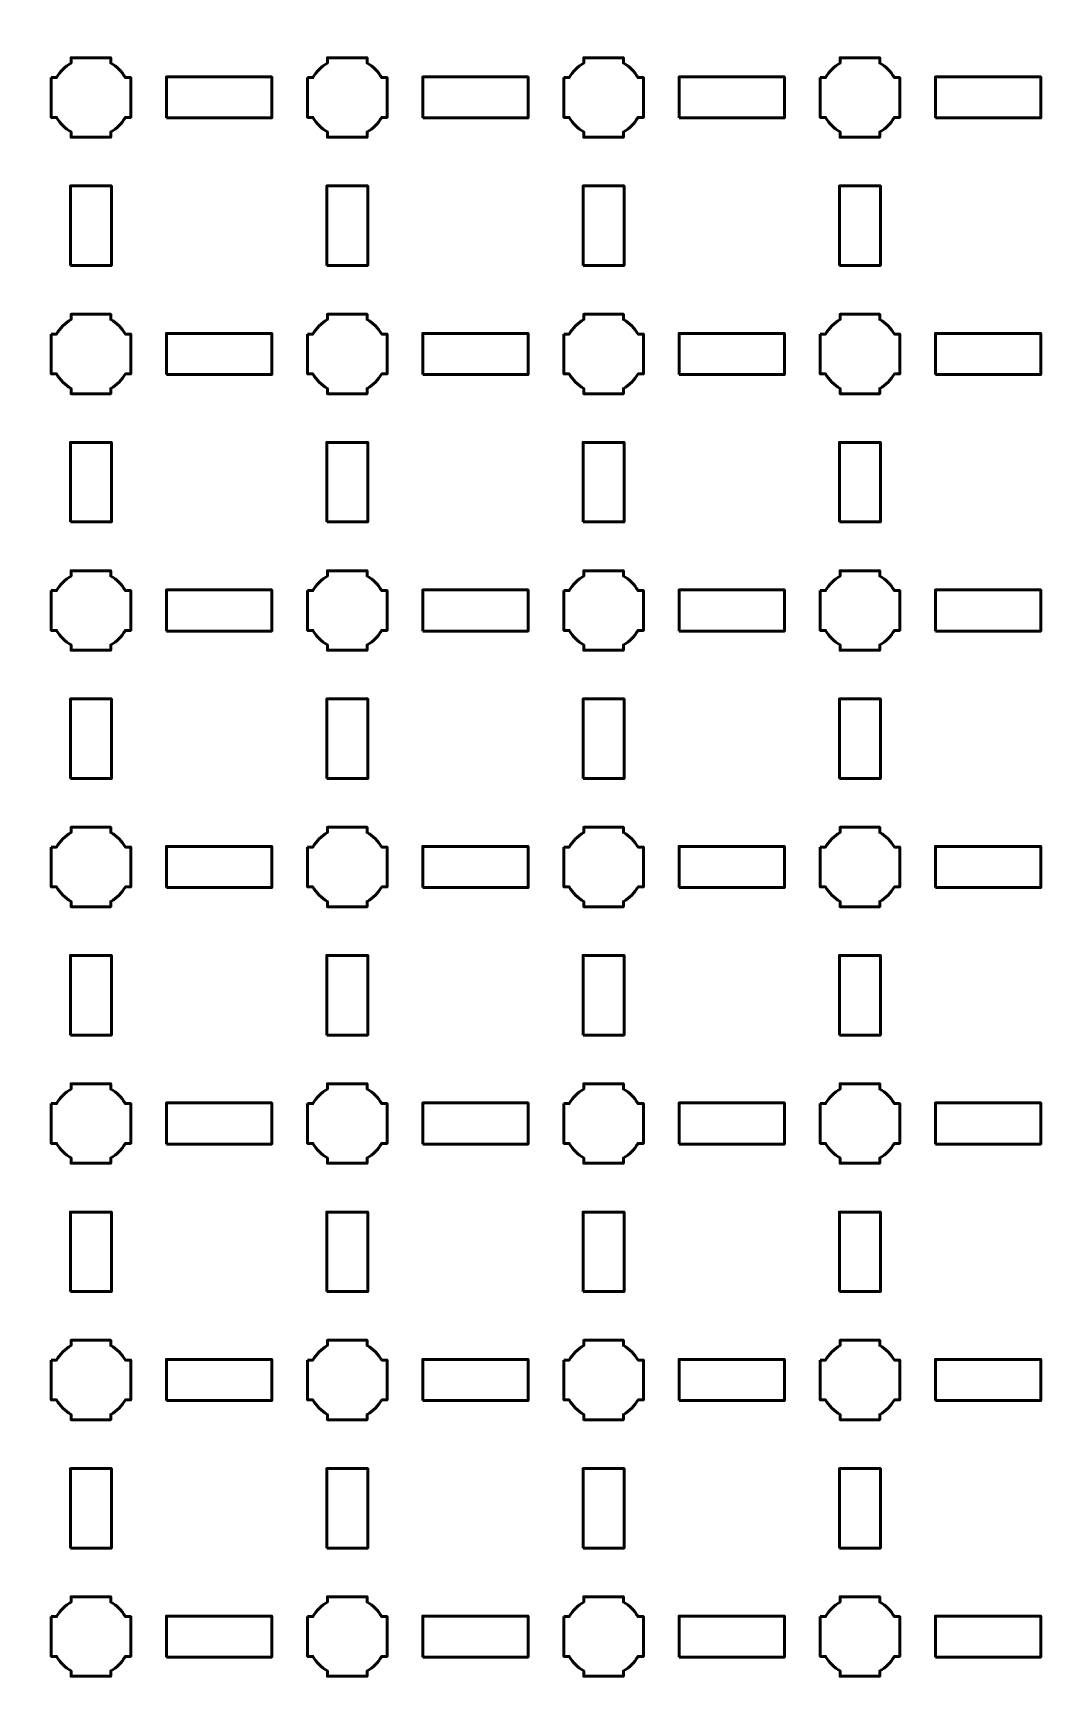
# Model space of a CAD drawing. Header units: centimetres. Extents: x -40.1 to 19.1, y -39.5 to 9.8.
# Drawn here: x 4.05 to 12.05, y -15.35 to -2.35 of the extents above; entities that cross this region are included whole.
import ezdxf

# ---------------------------------------------------------------- set-up
doc = ezdxf.new("R2010")
doc.units = ezdxf.units.CM
doc.header["$MEASUREMENT"] = 0
doc.layers.add('Layer 1', color=7, linetype='Continuous')

msp = doc.modelspace()

# ---------------------------------------------------------------- linework, layer by layer
at = {"layer": 'Layer 1', "color": 250, "lineweight": 53}
for points in [[(5.08906, -3.01), (5.91094, -3.01), (5.91094, -2.69), (5.08906, -2.69), (5.08906, -3.01)], [(7.08906, -3.01), (7.91094, -3.01), (7.91094, -2.69), (7.08906, -2.69), (7.08906, -3.01)], [(9.08906, -3.01), (9.91094, -3.01), (9.91094, -2.69), (9.08906, -2.69), (9.08906, -3.01)], [(11.08906, -3.01), (11.91094, -3.01), (11.91094, -2.69), (11.08906, -2.69), (11.08906, -3.01)], [(4.34, -4.16), (4.66, -4.16), (4.66, -3.54), (4.34, -3.54), (4.34, -4.16)], [(6.34, -4.16), (6.66, -4.16), (6.66, -3.54), (6.34, -3.54), (6.34, -4.16)], [(8.34, -4.16), (8.66, -4.16), (8.66, -3.54), (8.34, -3.54), (8.34, -4.16)], [(10.34, -4.16), (10.66, -4.16), (10.66, -3.54), (10.34, -3.54), (10.34, -4.16)], [(5.08906, -5.01), (5.91094, -5.01), (5.91094, -4.69), (5.08906, -4.69), (5.08906, -5.01)], [(7.08906, -5.01), (7.91094, -5.01), (7.91094, -4.69), (7.08906, -4.69), (7.08906, -5.01)], [(9.08906, -5.01), (9.91094, -5.01), (9.91094, -4.69), (9.08906, -4.69), (9.08906, -5.01)], [(11.08906, -5.01), (11.91094, -5.01), (11.91094, -4.69), (11.08906, -4.69), (11.08906, -5.01)], [(4.34, -6.16), (4.66, -6.16), (4.66, -5.54), (4.34, -5.54), (4.34, -6.16)], [(6.34, -6.16), (6.66, -6.16), (6.66, -5.54), (6.34, -5.54), (6.34, -6.16)], [(8.34, -6.16), (8.66, -6.16), (8.66, -5.54), (8.34, -5.54), (8.34, -6.16)], [(10.34, -6.16), (10.66, -6.16), (10.66, -5.54), (10.34, -5.54), (10.34, -6.16)], [(5.08906, -7.01), (5.91094, -7.01), (5.91094, -6.69), (5.08906, -6.69), (5.08906, -7.01)], [(7.08906, -7.01), (7.91094, -7.01), (7.91094, -6.69), (7.08906, -6.69), (7.08906, -7.01)], [(9.08906, -7.01), (9.91094, -7.01), (9.91094, -6.69), (9.08906, -6.69), (9.08906, -7.01)], [(11.08906, -7.01), (11.91094, -7.01), (11.91094, -6.69), (11.08906, -6.69), (11.08906, -7.01)], [(4.34, -8.16), (4.66, -8.16), (4.66, -7.54), (4.34, -7.54), (4.34, -8.16)], [(6.34, -8.16), (6.66, -8.16), (6.66, -7.54), (6.34, -7.54), (6.34, -8.16)], [(8.34, -8.16), (8.66, -8.16), (8.66, -7.54), (8.34, -7.54), (8.34, -8.16)], [(10.34, -8.16), (10.66, -8.16), (10.66, -7.54), (10.34, -7.54), (10.34, -8.16)], [(5.08906, -9.01), (5.91094, -9.01), (5.91094, -8.69), (5.08906, -8.69), (5.08906, -9.01)], [(7.08906, -9.01), (7.91094, -9.01), (7.91094, -8.69), (7.08906, -8.69), (7.08906, -9.01)], [(9.08906, -9.01), (9.91094, -9.01), (9.91094, -8.69), (9.08906, -8.69), (9.08906, -9.01)], [(11.08906, -9.01), (11.91094, -9.01), (11.91094, -8.69), (11.08906, -8.69), (11.08906, -9.01)], [(4.34, -10.16), (4.66, -10.16), (4.66, -9.54), (4.34, -9.54), (4.34, -10.16)], [(6.34, -10.16), (6.66, -10.16), (6.66, -9.54), (6.34, -9.54), (6.34, -10.16)], [(8.34, -10.16), (8.66, -10.16), (8.66, -9.54), (8.34, -9.54), (8.34, -10.16)], [(10.34, -10.16), (10.66, -10.16), (10.66, -9.54), (10.34, -9.54), (10.34, -10.16)], [(5.08906, -11.01), (5.91094, -11.01), (5.91094, -10.69), (5.08906, -10.69), (5.08906, -11.01)], [(7.08906, -11.01), (7.91094, -11.01), (7.91094, -10.69), (7.08906, -10.69), (7.08906, -11.01)], [(9.08906, -11.01), (9.91094, -11.01), (9.91094, -10.69), (9.08906, -10.69), (9.08906, -11.01)], [(11.08906, -11.01), (11.91094, -11.01), (11.91094, -10.69), (11.08906, -10.69), (11.08906, -11.01)], [(4.34, -12.16), (4.66, -12.16), (4.66, -11.54), (4.34, -11.54), (4.34, -12.16)], [(6.34, -12.16), (6.66, -12.16), (6.66, -11.54), (6.34, -11.54), (6.34, -12.16)], [(8.34, -12.16), (8.66, -12.16), (8.66, -11.54), (8.34, -11.54), (8.34, -12.16)], [(10.34, -12.16), (10.66, -12.16), (10.66, -11.54), (10.34, -11.54), (10.34, -12.16)], [(5.08906, -13.01), (5.91094, -13.01), (5.91094, -12.69), (5.08906, -12.69), (5.08906, -13.01)], [(7.08906, -13.01), (7.91094, -13.01), (7.91094, -12.69), (7.08906, -12.69), (7.08906, -13.01)], [(9.08906, -13.01), (9.91094, -13.01), (9.91094, -12.69), (9.08906, -12.69), (9.08906, -13.01)], [(11.08906, -13.01), (11.91094, -13.01), (11.91094, -12.69), (11.08906, -12.69), (11.08906, -13.01)], [(4.34, -14.16), (4.66, -14.16), (4.66, -13.54), (4.34, -13.54), (4.34, -14.16)], [(6.34, -14.16), (6.66, -14.16), (6.66, -13.54), (6.34, -13.54), (6.34, -14.16)], [(8.34, -14.16), (8.66, -14.16), (8.66, -13.54), (8.34, -13.54), (8.34, -14.16)], [(10.34, -14.16), (10.66, -14.16), (10.66, -13.54), (10.34, -13.54), (10.34, -14.16)], [(5.08906, -15.01), (5.91094, -15.01), (5.91094, -14.69), (5.08906, -14.69), (5.08906, -15.01)], [(7.08906, -15.01), (7.91094, -15.01), (7.91094, -14.69), (7.08906, -14.69), (7.08906, -15.01)], [(9.08906, -15.01), (9.91094, -15.01), (9.91094, -14.69), (9.08906, -14.69), (9.08906, -15.01)], [(11.08906, -15.01), (11.91094, -15.01), (11.91094, -14.69), (11.08906, -14.69), (11.08906, -15.01)]]:
    msp.add_lwpolyline(points, close=True, dxfattribs=at)
msp.add_open_spline([(-40.15, -39), (-40.15, -39), (-40.15, 9.3), (-40.15, 9.3), (-40.15, 9.3), (-40.15, 9.57609), (-39.92609, 9.8), (-39.65, 9.8), (-39.65, 9.8), (-39.65, 9.8), (18.65, 9.8), (18.65, 9.8), (18.65, 9.8), (18.92609, 9.8), (19.15, 9.57609), (19.15, 9.3), (19.15, 9.3), (19.15, 9.3), (19.15, -39), (19.15, -39), (19.15, -39), (19.15, -39.27609), (18.92609, -39.5), (18.65, -39.5), (18.65, -39.5), (18.65, -39.5), (-39.65, -39.5), (-39.65, -39.5), (-39.65, -39.5), (-39.92609, -39.5), (-40.15, -39.27609), (-40.15, -39)], degree=3, knots=[0, 0, 0, 0, 0.125, 0.125, 0.125, 0.125, 0.25, 0.25, 0.25, 0.25, 0.375, 0.375, 0.375, 0.375, 0.5, 0.5, 0.5, 0.5, 0.625, 0.625, 0.625, 0.625, 0.75, 0.75, 0.75, 0.75, 0.875, 0.875, 0.875, 0.875, 1, 1, 1, 1], dxfattribs=at)
at = {"layer": 'Layer 1', "lineweight": 53}
for points in [[(4.19, -2.695), (4.19, -2.695), (4.23149, -2.695), (4.23149, -2.695), (4.23149, -2.695), (4.25872, -2.64795), (4.29795, -2.60872), (4.345, -2.58149), (4.345, -2.58149), (4.345, -2.58149), (4.345, -2.54), (4.345, -2.54), (4.345, -2.54), (4.345, -2.54), (4.5, -2.54), (4.5, -2.54), (4.5, -2.54), (4.5, -2.54), (4.655, -2.54), (4.655, -2.54), (4.655, -2.54), (4.655, -2.54), (4.655, -2.58149), (4.655, -2.58149), (4.655, -2.58149), (4.70205, -2.60872), (4.74128, -2.64795), (4.76851, -2.695), (4.76851, -2.695), (4.76851, -2.695), (4.81, -2.695), (4.81, -2.695), (4.81, -2.695), (4.81, -2.695), (4.81, -2.85), (4.81, -2.85), (4.81, -2.85), (4.81, -2.85), (4.81, -3.005), (4.81, -3.005), (4.81, -3.005), (4.81, -3.005), (4.76851, -3.005), (4.76851, -3.005), (4.76851, -3.005), (4.74128, -3.05205), (4.70205, -3.09128), (4.655, -3.11851), (4.655, -3.11851), (4.655, -3.11851), (4.655, -3.16), (4.655, -3.16), (4.655, -3.16), (4.655, -3.16), (4.5, -3.16), (4.5, -3.16), (4.5, -3.16), (4.5, -3.16), (4.345, -3.16), (4.345, -3.16), (4.345, -3.16), (4.345, -3.16), (4.345, -3.11851), (4.345, -3.11851), (4.345, -3.11851), (4.29795, -3.09128), (4.25872, -3.05205), (4.23149, -3.005), (4.23149, -3.005), (4.23149, -3.005), (4.19, -3.005), (4.19, -3.005), (4.19, -3.005), (4.19, -3.005), (4.19, -2.85), (4.19, -2.85), (4.19, -2.85), (4.19, -2.85), (4.19, -2.695), (4.19, -2.695)], [(6.19, -2.695), (6.19, -2.695), (6.23149, -2.695), (6.23149, -2.695), (6.23149, -2.695), (6.25872, -2.64795), (6.29795, -2.60872), (6.345, -2.58149), (6.345, -2.58149), (6.345, -2.58149), (6.345, -2.54), (6.345, -2.54), (6.345, -2.54), (6.345, -2.54), (6.5, -2.54), (6.5, -2.54), (6.5, -2.54), (6.5, -2.54), (6.655, -2.54), (6.655, -2.54), (6.655, -2.54), (6.655, -2.54), (6.655, -2.58149), (6.655, -2.58149), (6.655, -2.58149), (6.70205, -2.60872), (6.74128, -2.64795), (6.76851, -2.695), (6.76851, -2.695), (6.76851, -2.695), (6.81, -2.695), (6.81, -2.695), (6.81, -2.695), (6.81, -2.695), (6.81, -2.85), (6.81, -2.85), (6.81, -2.85), (6.81, -2.85), (6.81, -3.005), (6.81, -3.005), (6.81, -3.005), (6.81, -3.005), (6.76851, -3.005), (6.76851, -3.005), (6.76851, -3.005), (6.74128, -3.05205), (6.70205, -3.09128), (6.655, -3.11851), (6.655, -3.11851), (6.655, -3.11851), (6.655, -3.16), (6.655, -3.16), (6.655, -3.16), (6.655, -3.16), (6.5, -3.16), (6.5, -3.16), (6.5, -3.16), (6.5, -3.16), (6.345, -3.16), (6.345, -3.16), (6.345, -3.16), (6.345, -3.16), (6.345, -3.11851), (6.345, -3.11851), (6.345, -3.11851), (6.29795, -3.09128), (6.25872, -3.05205), (6.23149, -3.005), (6.23149, -3.005), (6.23149, -3.005), (6.19, -3.005), (6.19, -3.005), (6.19, -3.005), (6.19, -3.005), (6.19, -2.85), (6.19, -2.85), (6.19, -2.85), (6.19, -2.85), (6.19, -2.695), (6.19, -2.695)], [(8.19, -2.695), (8.19, -2.695), (8.23149, -2.695), (8.23149, -2.695), (8.23149, -2.695), (8.25872, -2.64795), (8.29795, -2.60872), (8.345, -2.58149), (8.345, -2.58149), (8.345, -2.58149), (8.345, -2.54), (8.345, -2.54), (8.345, -2.54), (8.345, -2.54), (8.5, -2.54), (8.5, -2.54), (8.5, -2.54), (8.5, -2.54), (8.655, -2.54), (8.655, -2.54), (8.655, -2.54), (8.655, -2.54), (8.655, -2.58149), (8.655, -2.58149), (8.655, -2.58149), (8.70205, -2.60872), (8.74128, -2.64795), (8.76851, -2.695), (8.76851, -2.695), (8.76851, -2.695), (8.81, -2.695), (8.81, -2.695), (8.81, -2.695), (8.81, -2.695), (8.81, -2.85), (8.81, -2.85), (8.81, -2.85), (8.81, -2.85), (8.81, -3.005), (8.81, -3.005), (8.81, -3.005), (8.81, -3.005), (8.76851, -3.005), (8.76851, -3.005), (8.76851, -3.005), (8.74128, -3.05205), (8.70205, -3.09128), (8.655, -3.11851), (8.655, -3.11851), (8.655, -3.11851), (8.655, -3.16), (8.655, -3.16), (8.655, -3.16), (8.655, -3.16), (8.5, -3.16), (8.5, -3.16), (8.5, -3.16), (8.5, -3.16), (8.345, -3.16), (8.345, -3.16), (8.345, -3.16), (8.345, -3.16), (8.345, -3.11851), (8.345, -3.11851), (8.345, -3.11851), (8.29795, -3.09128), (8.25872, -3.05205), (8.23149, -3.005), (8.23149, -3.005), (8.23149, -3.005), (8.19, -3.005), (8.19, -3.005), (8.19, -3.005), (8.19, -3.005), (8.19, -2.85), (8.19, -2.85), (8.19, -2.85), (8.19, -2.85), (8.19, -2.695), (8.19, -2.695)], [(10.19, -2.695), (10.19, -2.695), (10.23149, -2.695), (10.23149, -2.695), (10.23149, -2.695), (10.25872, -2.64795), (10.29795, -2.60872), (10.345, -2.58149), (10.345, -2.58149), (10.345, -2.58149), (10.345, -2.54), (10.345, -2.54), (10.345, -2.54), (10.345, -2.54), (10.5, -2.54), (10.5, -2.54), (10.5, -2.54), (10.5, -2.54), (10.655, -2.54), (10.655, -2.54), (10.655, -2.54), (10.655, -2.54), (10.655, -2.58149), (10.655, -2.58149), (10.655, -2.58149), (10.70205, -2.60872), (10.74128, -2.64795), (10.76851, -2.695), (10.76851, -2.695), (10.76851, -2.695), (10.81, -2.695), (10.81, -2.695), (10.81, -2.695), (10.81, -2.695), (10.81, -2.85), (10.81, -2.85), (10.81, -2.85), (10.81, -2.85), (10.81, -3.005), (10.81, -3.005), (10.81, -3.005), (10.81, -3.005), (10.76851, -3.005), (10.76851, -3.005), (10.76851, -3.005), (10.74128, -3.05205), (10.70205, -3.09128), (10.655, -3.11851), (10.655, -3.11851), (10.655, -3.11851), (10.655, -3.16), (10.655, -3.16), (10.655, -3.16), (10.655, -3.16), (10.5, -3.16), (10.5, -3.16), (10.5, -3.16), (10.5, -3.16), (10.345, -3.16), (10.345, -3.16), (10.345, -3.16), (10.345, -3.16), (10.345, -3.11851), (10.345, -3.11851), (10.345, -3.11851), (10.29795, -3.09128), (10.25872, -3.05205), (10.23149, -3.005), (10.23149, -3.005), (10.23149, -3.005), (10.19, -3.005), (10.19, -3.005), (10.19, -3.005), (10.19, -3.005), (10.19, -2.85), (10.19, -2.85), (10.19, -2.85), (10.19, -2.85), (10.19, -2.695), (10.19, -2.695)], [(4.19, -4.695), (4.19, -4.695), (4.23149, -4.695), (4.23149, -4.695), (4.23149, -4.695), (4.25872, -4.64795), (4.29795, -4.60872), (4.345, -4.58149), (4.345, -4.58149), (4.345, -4.58149), (4.345, -4.54), (4.345, -4.54), (4.345, -4.54), (4.345, -4.54), (4.5, -4.54), (4.5, -4.54), (4.5, -4.54), (4.5, -4.54), (4.655, -4.54), (4.655, -4.54), (4.655, -4.54), (4.655, -4.54), (4.655, -4.58149), (4.655, -4.58149), (4.655, -4.58149), (4.70205, -4.60872), (4.74128, -4.64795), (4.76851, -4.695), (4.76851, -4.695), (4.76851, -4.695), (4.81, -4.695), (4.81, -4.695), (4.81, -4.695), (4.81, -4.695), (4.81, -4.85), (4.81, -4.85), (4.81, -4.85), (4.81, -4.85), (4.81, -5.005), (4.81, -5.005), (4.81, -5.005), (4.81, -5.005), (4.76851, -5.005), (4.76851, -5.005), (4.76851, -5.005), (4.74128, -5.05205), (4.70205, -5.09128), (4.655, -5.11851), (4.655, -5.11851), (4.655, -5.11851), (4.655, -5.16), (4.655, -5.16), (4.655, -5.16), (4.655, -5.16), (4.5, -5.16), (4.5, -5.16), (4.5, -5.16), (4.5, -5.16), (4.345, -5.16), (4.345, -5.16), (4.345, -5.16), (4.345, -5.16), (4.345, -5.11851), (4.345, -5.11851), (4.345, -5.11851), (4.29795, -5.09128), (4.25872, -5.05205), (4.23149, -5.005), (4.23149, -5.005), (4.23149, -5.005), (4.19, -5.005), (4.19, -5.005), (4.19, -5.005), (4.19, -5.005), (4.19, -4.85), (4.19, -4.85), (4.19, -4.85), (4.19, -4.85), (4.19, -4.695), (4.19, -4.695)], [(6.19, -4.695), (6.19, -4.695), (6.23149, -4.695), (6.23149, -4.695), (6.23149, -4.695), (6.25872, -4.64795), (6.29795, -4.60872), (6.345, -4.58149), (6.345, -4.58149), (6.345, -4.58149), (6.345, -4.54), (6.345, -4.54), (6.345, -4.54), (6.345, -4.54), (6.5, -4.54), (6.5, -4.54), (6.5, -4.54), (6.5, -4.54), (6.655, -4.54), (6.655, -4.54), (6.655, -4.54), (6.655, -4.54), (6.655, -4.58149), (6.655, -4.58149), (6.655, -4.58149), (6.70205, -4.60872), (6.74128, -4.64795), (6.76851, -4.695), (6.76851, -4.695), (6.76851, -4.695), (6.81, -4.695), (6.81, -4.695), (6.81, -4.695), (6.81, -4.695), (6.81, -4.85), (6.81, -4.85), (6.81, -4.85), (6.81, -4.85), (6.81, -5.005), (6.81, -5.005), (6.81, -5.005), (6.81, -5.005), (6.76851, -5.005), (6.76851, -5.005), (6.76851, -5.005), (6.74128, -5.05205), (6.70205, -5.09128), (6.655, -5.11851), (6.655, -5.11851), (6.655, -5.11851), (6.655, -5.16), (6.655, -5.16), (6.655, -5.16), (6.655, -5.16), (6.5, -5.16), (6.5, -5.16), (6.5, -5.16), (6.5, -5.16), (6.345, -5.16), (6.345, -5.16), (6.345, -5.16), (6.345, -5.16), (6.345, -5.11851), (6.345, -5.11851), (6.345, -5.11851), (6.29795, -5.09128), (6.25872, -5.05205), (6.23149, -5.005), (6.23149, -5.005), (6.23149, -5.005), (6.19, -5.005), (6.19, -5.005), (6.19, -5.005), (6.19, -5.005), (6.19, -4.85), (6.19, -4.85), (6.19, -4.85), (6.19, -4.85), (6.19, -4.695), (6.19, -4.695)], [(8.19, -4.695), (8.19, -4.695), (8.23149, -4.695), (8.23149, -4.695), (8.23149, -4.695), (8.25872, -4.64795), (8.29795, -4.60872), (8.345, -4.58149), (8.345, -4.58149), (8.345, -4.58149), (8.345, -4.54), (8.345, -4.54), (8.345, -4.54), (8.345, -4.54), (8.5, -4.54), (8.5, -4.54), (8.5, -4.54), (8.5, -4.54), (8.655, -4.54), (8.655, -4.54), (8.655, -4.54), (8.655, -4.54), (8.655, -4.58149), (8.655, -4.58149), (8.655, -4.58149), (8.70205, -4.60872), (8.74128, -4.64795), (8.76851, -4.695), (8.76851, -4.695), (8.76851, -4.695), (8.81, -4.695), (8.81, -4.695), (8.81, -4.695), (8.81, -4.695), (8.81, -4.85), (8.81, -4.85), (8.81, -4.85), (8.81, -4.85), (8.81, -5.005), (8.81, -5.005), (8.81, -5.005), (8.81, -5.005), (8.76851, -5.005), (8.76851, -5.005), (8.76851, -5.005), (8.74128, -5.05205), (8.70205, -5.09128), (8.655, -5.11851), (8.655, -5.11851), (8.655, -5.11851), (8.655, -5.16), (8.655, -5.16), (8.655, -5.16), (8.655, -5.16), (8.5, -5.16), (8.5, -5.16), (8.5, -5.16), (8.5, -5.16), (8.345, -5.16), (8.345, -5.16), (8.345, -5.16), (8.345, -5.16), (8.345, -5.11851), (8.345, -5.11851), (8.345, -5.11851), (8.29795, -5.09128), (8.25872, -5.05205), (8.23149, -5.005), (8.23149, -5.005), (8.23149, -5.005), (8.19, -5.005), (8.19, -5.005), (8.19, -5.005), (8.19, -5.005), (8.19, -4.85), (8.19, -4.85), (8.19, -4.85), (8.19, -4.85), (8.19, -4.695), (8.19, -4.695)], [(10.19, -4.695), (10.19, -4.695), (10.23149, -4.695), (10.23149, -4.695), (10.23149, -4.695), (10.25872, -4.64795), (10.29795, -4.60872), (10.345, -4.58149), (10.345, -4.58149), (10.345, -4.58149), (10.345, -4.54), (10.345, -4.54), (10.345, -4.54), (10.345, -4.54), (10.5, -4.54), (10.5, -4.54), (10.5, -4.54), (10.5, -4.54), (10.655, -4.54), (10.655, -4.54), (10.655, -4.54), (10.655, -4.54), (10.655, -4.58149), (10.655, -4.58149), (10.655, -4.58149), (10.70205, -4.60872), (10.74128, -4.64795), (10.76851, -4.695), (10.76851, -4.695), (10.76851, -4.695), (10.81, -4.695), (10.81, -4.695), (10.81, -4.695), (10.81, -4.695), (10.81, -4.85), (10.81, -4.85), (10.81, -4.85), (10.81, -4.85), (10.81, -5.005), (10.81, -5.005), (10.81, -5.005), (10.81, -5.005), (10.76851, -5.005), (10.76851, -5.005), (10.76851, -5.005), (10.74128, -5.05205), (10.70205, -5.09128), (10.655, -5.11851), (10.655, -5.11851), (10.655, -5.11851), (10.655, -5.16), (10.655, -5.16), (10.655, -5.16), (10.655, -5.16), (10.5, -5.16), (10.5, -5.16), (10.5, -5.16), (10.5, -5.16), (10.345, -5.16), (10.345, -5.16), (10.345, -5.16), (10.345, -5.16), (10.345, -5.11851), (10.345, -5.11851), (10.345, -5.11851), (10.29795, -5.09128), (10.25872, -5.05205), (10.23149, -5.005), (10.23149, -5.005), (10.23149, -5.005), (10.19, -5.005), (10.19, -5.005), (10.19, -5.005), (10.19, -5.005), (10.19, -4.85), (10.19, -4.85), (10.19, -4.85), (10.19, -4.85), (10.19, -4.695), (10.19, -4.695)], [(4.19, -6.695), (4.19, -6.695), (4.23149, -6.695), (4.23149, -6.695), (4.23149, -6.695), (4.25872, -6.64795), (4.29795, -6.60872), (4.345, -6.58149), (4.345, -6.58149), (4.345, -6.58149), (4.345, -6.54), (4.345, -6.54), (4.345, -6.54), (4.345, -6.54), (4.5, -6.54), (4.5, -6.54), (4.5, -6.54), (4.5, -6.54), (4.655, -6.54), (4.655, -6.54), (4.655, -6.54), (4.655, -6.54), (4.655, -6.58149), (4.655, -6.58149), (4.655, -6.58149), (4.70205, -6.60872), (4.74128, -6.64795), (4.76851, -6.695), (4.76851, -6.695), (4.76851, -6.695), (4.81, -6.695), (4.81, -6.695), (4.81, -6.695), (4.81, -6.695), (4.81, -6.85), (4.81, -6.85), (4.81, -6.85), (4.81, -6.85), (4.81, -7.005), (4.81, -7.005), (4.81, -7.005), (4.81, -7.005), (4.76851, -7.005), (4.76851, -7.005), (4.76851, -7.005), (4.74128, -7.05205), (4.70205, -7.09128), (4.655, -7.11851), (4.655, -7.11851), (4.655, -7.11851), (4.655, -7.16), (4.655, -7.16), (4.655, -7.16), (4.655, -7.16), (4.5, -7.16), (4.5, -7.16), (4.5, -7.16), (4.5, -7.16), (4.345, -7.16), (4.345, -7.16), (4.345, -7.16), (4.345, -7.16), (4.345, -7.11851), (4.345, -7.11851), (4.345, -7.11851), (4.29795, -7.09128), (4.25872, -7.05205), (4.23149, -7.005), (4.23149, -7.005), (4.23149, -7.005), (4.19, -7.005), (4.19, -7.005), (4.19, -7.005), (4.19, -7.005), (4.19, -6.85), (4.19, -6.85), (4.19, -6.85), (4.19, -6.85), (4.19, -6.695), (4.19, -6.695)], [(6.19, -6.695), (6.19, -6.695), (6.23149, -6.695), (6.23149, -6.695), (6.23149, -6.695), (6.25872, -6.64795), (6.29795, -6.60872), (6.345, -6.58149), (6.345, -6.58149), (6.345, -6.58149), (6.345, -6.54), (6.345, -6.54), (6.345, -6.54), (6.345, -6.54), (6.5, -6.54), (6.5, -6.54), (6.5, -6.54), (6.5, -6.54), (6.655, -6.54), (6.655, -6.54), (6.655, -6.54), (6.655, -6.54), (6.655, -6.58149), (6.655, -6.58149), (6.655, -6.58149), (6.70205, -6.60872), (6.74128, -6.64795), (6.76851, -6.695), (6.76851, -6.695), (6.76851, -6.695), (6.81, -6.695), (6.81, -6.695), (6.81, -6.695), (6.81, -6.695), (6.81, -6.85), (6.81, -6.85), (6.81, -6.85), (6.81, -6.85), (6.81, -7.005), (6.81, -7.005), (6.81, -7.005), (6.81, -7.005), (6.76851, -7.005), (6.76851, -7.005), (6.76851, -7.005), (6.74128, -7.05205), (6.70205, -7.09128), (6.655, -7.11851), (6.655, -7.11851), (6.655, -7.11851), (6.655, -7.16), (6.655, -7.16), (6.655, -7.16), (6.655, -7.16), (6.5, -7.16), (6.5, -7.16), (6.5, -7.16), (6.5, -7.16), (6.345, -7.16), (6.345, -7.16), (6.345, -7.16), (6.345, -7.16), (6.345, -7.11851), (6.345, -7.11851), (6.345, -7.11851), (6.29795, -7.09128), (6.25872, -7.05205), (6.23149, -7.005), (6.23149, -7.005), (6.23149, -7.005), (6.19, -7.005), (6.19, -7.005), (6.19, -7.005), (6.19, -7.005), (6.19, -6.85), (6.19, -6.85), (6.19, -6.85), (6.19, -6.85), (6.19, -6.695), (6.19, -6.695)], [(8.19, -6.695), (8.19, -6.695), (8.23149, -6.695), (8.23149, -6.695), (8.23149, -6.695), (8.25872, -6.64795), (8.29795, -6.60872), (8.345, -6.58149), (8.345, -6.58149), (8.345, -6.58149), (8.345, -6.54), (8.345, -6.54), (8.345, -6.54), (8.345, -6.54), (8.5, -6.54), (8.5, -6.54), (8.5, -6.54), (8.5, -6.54), (8.655, -6.54), (8.655, -6.54), (8.655, -6.54), (8.655, -6.54), (8.655, -6.58149), (8.655, -6.58149), (8.655, -6.58149), (8.70205, -6.60872), (8.74128, -6.64795), (8.76851, -6.695), (8.76851, -6.695), (8.76851, -6.695), (8.81, -6.695), (8.81, -6.695), (8.81, -6.695), (8.81, -6.695), (8.81, -6.85), (8.81, -6.85), (8.81, -6.85), (8.81, -6.85), (8.81, -7.005), (8.81, -7.005), (8.81, -7.005), (8.81, -7.005), (8.76851, -7.005), (8.76851, -7.005), (8.76851, -7.005), (8.74128, -7.05205), (8.70205, -7.09128), (8.655, -7.11851), (8.655, -7.11851), (8.655, -7.11851), (8.655, -7.16), (8.655, -7.16), (8.655, -7.16), (8.655, -7.16), (8.5, -7.16), (8.5, -7.16), (8.5, -7.16), (8.5, -7.16), (8.345, -7.16), (8.345, -7.16), (8.345, -7.16), (8.345, -7.16), (8.345, -7.11851), (8.345, -7.11851), (8.345, -7.11851), (8.29795, -7.09128), (8.25872, -7.05205), (8.23149, -7.005), (8.23149, -7.005), (8.23149, -7.005), (8.19, -7.005), (8.19, -7.005), (8.19, -7.005), (8.19, -7.005), (8.19, -6.85), (8.19, -6.85), (8.19, -6.85), (8.19, -6.85), (8.19, -6.695), (8.19, -6.695)], [(10.19, -6.695), (10.19, -6.695), (10.23149, -6.695), (10.23149, -6.695), (10.23149, -6.695), (10.25872, -6.64795), (10.29795, -6.60872), (10.345, -6.58149), (10.345, -6.58149), (10.345, -6.58149), (10.345, -6.54), (10.345, -6.54), (10.345, -6.54), (10.345, -6.54), (10.5, -6.54), (10.5, -6.54), (10.5, -6.54), (10.5, -6.54), (10.655, -6.54), (10.655, -6.54), (10.655, -6.54), (10.655, -6.54), (10.655, -6.58149), (10.655, -6.58149), (10.655, -6.58149), (10.70205, -6.60872), (10.74128, -6.64795), (10.76851, -6.695), (10.76851, -6.695), (10.76851, -6.695), (10.81, -6.695), (10.81, -6.695), (10.81, -6.695), (10.81, -6.695), (10.81, -6.85), (10.81, -6.85), (10.81, -6.85), (10.81, -6.85), (10.81, -7.005), (10.81, -7.005), (10.81, -7.005), (10.81, -7.005), (10.76851, -7.005), (10.76851, -7.005), (10.76851, -7.005), (10.74128, -7.05205), (10.70205, -7.09128), (10.655, -7.11851), (10.655, -7.11851), (10.655, -7.11851), (10.655, -7.16), (10.655, -7.16), (10.655, -7.16), (10.655, -7.16), (10.5, -7.16), (10.5, -7.16), (10.5, -7.16), (10.5, -7.16), (10.345, -7.16), (10.345, -7.16), (10.345, -7.16), (10.345, -7.16), (10.345, -7.11851), (10.345, -7.11851), (10.345, -7.11851), (10.29795, -7.09128), (10.25872, -7.05205), (10.23149, -7.005), (10.23149, -7.005), (10.23149, -7.005), (10.19, -7.005), (10.19, -7.005), (10.19, -7.005), (10.19, -7.005), (10.19, -6.85), (10.19, -6.85), (10.19, -6.85), (10.19, -6.85), (10.19, -6.695), (10.19, -6.695)], [(4.19, -8.695), (4.19, -8.695), (4.23149, -8.695), (4.23149, -8.695), (4.23149, -8.695), (4.25872, -8.64795), (4.29795, -8.60872), (4.345, -8.58149), (4.345, -8.58149), (4.345, -8.58149), (4.345, -8.54), (4.345, -8.54), (4.345, -8.54), (4.345, -8.54), (4.5, -8.54), (4.5, -8.54), (4.5, -8.54), (4.5, -8.54), (4.655, -8.54), (4.655, -8.54), (4.655, -8.54), (4.655, -8.54), (4.655, -8.58149), (4.655, -8.58149), (4.655, -8.58149), (4.70205, -8.60872), (4.74128, -8.64795), (4.76851, -8.695), (4.76851, -8.695), (4.76851, -8.695), (4.81, -8.695), (4.81, -8.695), (4.81, -8.695), (4.81, -8.695), (4.81, -8.85), (4.81, -8.85), (4.81, -8.85), (4.81, -8.85), (4.81, -9.005), (4.81, -9.005), (4.81, -9.005), (4.81, -9.005), (4.76851, -9.005), (4.76851, -9.005), (4.76851, -9.005), (4.74128, -9.05205), (4.70205, -9.09128), (4.655, -9.11851), (4.655, -9.11851), (4.655, -9.11851), (4.655, -9.16), (4.655, -9.16), (4.655, -9.16), (4.655, -9.16), (4.5, -9.16), (4.5, -9.16), (4.5, -9.16), (4.5, -9.16), (4.345, -9.16), (4.345, -9.16), (4.345, -9.16), (4.345, -9.16), (4.345, -9.11851), (4.345, -9.11851), (4.345, -9.11851), (4.29795, -9.09128), (4.25872, -9.05205), (4.23149, -9.005), (4.23149, -9.005), (4.23149, -9.005), (4.19, -9.005), (4.19, -9.005), (4.19, -9.005), (4.19, -9.005), (4.19, -8.85), (4.19, -8.85), (4.19, -8.85), (4.19, -8.85), (4.19, -8.695), (4.19, -8.695)], [(6.19, -8.695), (6.19, -8.695), (6.23149, -8.695), (6.23149, -8.695), (6.23149, -8.695), (6.25872, -8.64795), (6.29795, -8.60872), (6.345, -8.58149), (6.345, -8.58149), (6.345, -8.58149), (6.345, -8.54), (6.345, -8.54), (6.345, -8.54), (6.345, -8.54), (6.5, -8.54), (6.5, -8.54), (6.5, -8.54), (6.5, -8.54), (6.655, -8.54), (6.655, -8.54), (6.655, -8.54), (6.655, -8.54), (6.655, -8.58149), (6.655, -8.58149), (6.655, -8.58149), (6.70205, -8.60872), (6.74128, -8.64795), (6.76851, -8.695), (6.76851, -8.695), (6.76851, -8.695), (6.81, -8.695), (6.81, -8.695), (6.81, -8.695), (6.81, -8.695), (6.81, -8.85), (6.81, -8.85), (6.81, -8.85), (6.81, -8.85), (6.81, -9.005), (6.81, -9.005), (6.81, -9.005), (6.81, -9.005), (6.76851, -9.005), (6.76851, -9.005), (6.76851, -9.005), (6.74128, -9.05205), (6.70205, -9.09128), (6.655, -9.11851), (6.655, -9.11851), (6.655, -9.11851), (6.655, -9.16), (6.655, -9.16), (6.655, -9.16), (6.655, -9.16), (6.5, -9.16), (6.5, -9.16), (6.5, -9.16), (6.5, -9.16), (6.345, -9.16), (6.345, -9.16), (6.345, -9.16), (6.345, -9.16), (6.345, -9.11851), (6.345, -9.11851), (6.345, -9.11851), (6.29795, -9.09128), (6.25872, -9.05205), (6.23149, -9.005), (6.23149, -9.005), (6.23149, -9.005), (6.19, -9.005), (6.19, -9.005), (6.19, -9.005), (6.19, -9.005), (6.19, -8.85), (6.19, -8.85), (6.19, -8.85), (6.19, -8.85), (6.19, -8.695), (6.19, -8.695)], [(8.19, -8.695), (8.19, -8.695), (8.23149, -8.695), (8.23149, -8.695), (8.23149, -8.695), (8.25872, -8.64795), (8.29795, -8.60872), (8.345, -8.58149), (8.345, -8.58149), (8.345, -8.58149), (8.345, -8.54), (8.345, -8.54), (8.345, -8.54), (8.345, -8.54), (8.5, -8.54), (8.5, -8.54), (8.5, -8.54), (8.5, -8.54), (8.655, -8.54), (8.655, -8.54), (8.655, -8.54), (8.655, -8.54), (8.655, -8.58149), (8.655, -8.58149), (8.655, -8.58149), (8.70205, -8.60872), (8.74128, -8.64795), (8.76851, -8.695), (8.76851, -8.695), (8.76851, -8.695), (8.81, -8.695), (8.81, -8.695), (8.81, -8.695), (8.81, -8.695), (8.81, -8.85), (8.81, -8.85), (8.81, -8.85), (8.81, -8.85), (8.81, -9.005), (8.81, -9.005), (8.81, -9.005), (8.81, -9.005), (8.76851, -9.005), (8.76851, -9.005), (8.76851, -9.005), (8.74128, -9.05205), (8.70205, -9.09128), (8.655, -9.11851), (8.655, -9.11851), (8.655, -9.11851), (8.655, -9.16), (8.655, -9.16), (8.655, -9.16), (8.655, -9.16), (8.5, -9.16), (8.5, -9.16), (8.5, -9.16), (8.5, -9.16), (8.345, -9.16), (8.345, -9.16), (8.345, -9.16), (8.345, -9.16), (8.345, -9.11851), (8.345, -9.11851), (8.345, -9.11851), (8.29795, -9.09128), (8.25872, -9.05205), (8.23149, -9.005), (8.23149, -9.005), (8.23149, -9.005), (8.19, -9.005), (8.19, -9.005), (8.19, -9.005), (8.19, -9.005), (8.19, -8.85), (8.19, -8.85), (8.19, -8.85), (8.19, -8.85), (8.19, -8.695), (8.19, -8.695)], [(10.19, -8.695), (10.19, -8.695), (10.23149, -8.695), (10.23149, -8.695), (10.23149, -8.695), (10.25872, -8.64795), (10.29795, -8.60872), (10.345, -8.58149), (10.345, -8.58149), (10.345, -8.58149), (10.345, -8.54), (10.345, -8.54), (10.345, -8.54), (10.345, -8.54), (10.5, -8.54), (10.5, -8.54), (10.5, -8.54), (10.5, -8.54), (10.655, -8.54), (10.655, -8.54), (10.655, -8.54), (10.655, -8.54), (10.655, -8.58149), (10.655, -8.58149), (10.655, -8.58149), (10.70205, -8.60872), (10.74128, -8.64795), (10.76851, -8.695), (10.76851, -8.695), (10.76851, -8.695), (10.81, -8.695), (10.81, -8.695), (10.81, -8.695), (10.81, -8.695), (10.81, -8.85), (10.81, -8.85), (10.81, -8.85), (10.81, -8.85), (10.81, -9.005), (10.81, -9.005), (10.81, -9.005), (10.81, -9.005), (10.76851, -9.005), (10.76851, -9.005), (10.76851, -9.005), (10.74128, -9.05205), (10.70205, -9.09128), (10.655, -9.11851), (10.655, -9.11851), (10.655, -9.11851), (10.655, -9.16), (10.655, -9.16), (10.655, -9.16), (10.655, -9.16), (10.5, -9.16), (10.5, -9.16), (10.5, -9.16), (10.5, -9.16), (10.345, -9.16), (10.345, -9.16), (10.345, -9.16), (10.345, -9.16), (10.345, -9.11851), (10.345, -9.11851), (10.345, -9.11851), (10.29795, -9.09128), (10.25872, -9.05205), (10.23149, -9.005), (10.23149, -9.005), (10.23149, -9.005), (10.19, -9.005), (10.19, -9.005), (10.19, -9.005), (10.19, -9.005), (10.19, -8.85), (10.19, -8.85), (10.19, -8.85), (10.19, -8.85), (10.19, -8.695), (10.19, -8.695)], [(4.19, -10.695), (4.19, -10.695), (4.23149, -10.695), (4.23149, -10.695), (4.23149, -10.695), (4.25872, -10.64795), (4.29795, -10.60872), (4.345, -10.58149), (4.345, -10.58149), (4.345, -10.58149), (4.345, -10.54), (4.345, -10.54), (4.345, -10.54), (4.345, -10.54), (4.5, -10.54), (4.5, -10.54), (4.5, -10.54), (4.5, -10.54), (4.655, -10.54), (4.655, -10.54), (4.655, -10.54), (4.655, -10.54), (4.655, -10.58149), (4.655, -10.58149), (4.655, -10.58149), (4.70205, -10.60872), (4.74128, -10.64795), (4.76851, -10.695), (4.76851, -10.695), (4.76851, -10.695), (4.81, -10.695), (4.81, -10.695), (4.81, -10.695), (4.81, -10.695), (4.81, -10.85), (4.81, -10.85), (4.81, -10.85), (4.81, -10.85), (4.81, -11.005), (4.81, -11.005), (4.81, -11.005), (4.81, -11.005), (4.76851, -11.005), (4.76851, -11.005), (4.76851, -11.005), (4.74128, -11.05205), (4.70205, -11.09128), (4.655, -11.11851), (4.655, -11.11851), (4.655, -11.11851), (4.655, -11.16), (4.655, -11.16), (4.655, -11.16), (4.655, -11.16), (4.5, -11.16), (4.5, -11.16), (4.5, -11.16), (4.5, -11.16), (4.345, -11.16), (4.345, -11.16), (4.345, -11.16), (4.345, -11.16), (4.345, -11.11851), (4.345, -11.11851), (4.345, -11.11851), (4.29795, -11.09128), (4.25872, -11.05205), (4.23149, -11.005), (4.23149, -11.005), (4.23149, -11.005), (4.19, -11.005), (4.19, -11.005), (4.19, -11.005), (4.19, -11.005), (4.19, -10.85), (4.19, -10.85), (4.19, -10.85), (4.19, -10.85), (4.19, -10.695), (4.19, -10.695)], [(6.19, -10.695), (6.19, -10.695), (6.23149, -10.695), (6.23149, -10.695), (6.23149, -10.695), (6.25872, -10.64795), (6.29795, -10.60872), (6.345, -10.58149), (6.345, -10.58149), (6.345, -10.58149), (6.345, -10.54), (6.345, -10.54), (6.345, -10.54), (6.345, -10.54), (6.5, -10.54), (6.5, -10.54), (6.5, -10.54), (6.5, -10.54), (6.655, -10.54), (6.655, -10.54), (6.655, -10.54), (6.655, -10.54), (6.655, -10.58149), (6.655, -10.58149), (6.655, -10.58149), (6.70205, -10.60872), (6.74128, -10.64795), (6.76851, -10.695), (6.76851, -10.695), (6.76851, -10.695), (6.81, -10.695), (6.81, -10.695), (6.81, -10.695), (6.81, -10.695), (6.81, -10.85), (6.81, -10.85), (6.81, -10.85), (6.81, -10.85), (6.81, -11.005), (6.81, -11.005), (6.81, -11.005), (6.81, -11.005), (6.76851, -11.005), (6.76851, -11.005), (6.76851, -11.005), (6.74128, -11.05205), (6.70205, -11.09128), (6.655, -11.11851), (6.655, -11.11851), (6.655, -11.11851), (6.655, -11.16), (6.655, -11.16), (6.655, -11.16), (6.655, -11.16), (6.5, -11.16), (6.5, -11.16), (6.5, -11.16), (6.5, -11.16), (6.345, -11.16), (6.345, -11.16), (6.345, -11.16), (6.345, -11.16), (6.345, -11.11851), (6.345, -11.11851), (6.345, -11.11851), (6.29795, -11.09128), (6.25872, -11.05205), (6.23149, -11.005), (6.23149, -11.005), (6.23149, -11.005), (6.19, -11.005), (6.19, -11.005), (6.19, -11.005), (6.19, -11.005), (6.19, -10.85), (6.19, -10.85), (6.19, -10.85), (6.19, -10.85), (6.19, -10.695), (6.19, -10.695)], [(8.19, -10.695), (8.19, -10.695), (8.23149, -10.695), (8.23149, -10.695), (8.23149, -10.695), (8.25872, -10.64795), (8.29795, -10.60872), (8.345, -10.58149), (8.345, -10.58149), (8.345, -10.58149), (8.345, -10.54), (8.345, -10.54), (8.345, -10.54), (8.345, -10.54), (8.5, -10.54), (8.5, -10.54), (8.5, -10.54), (8.5, -10.54), (8.655, -10.54), (8.655, -10.54), (8.655, -10.54), (8.655, -10.54), (8.655, -10.58149), (8.655, -10.58149), (8.655, -10.58149), (8.70205, -10.60872), (8.74128, -10.64795), (8.76851, -10.695), (8.76851, -10.695), (8.76851, -10.695), (8.81, -10.695), (8.81, -10.695), (8.81, -10.695), (8.81, -10.695), (8.81, -10.85), (8.81, -10.85), (8.81, -10.85), (8.81, -10.85), (8.81, -11.005), (8.81, -11.005), (8.81, -11.005), (8.81, -11.005), (8.76851, -11.005), (8.76851, -11.005), (8.76851, -11.005), (8.74128, -11.05205), (8.70205, -11.09128), (8.655, -11.11851), (8.655, -11.11851), (8.655, -11.11851), (8.655, -11.16), (8.655, -11.16), (8.655, -11.16), (8.655, -11.16), (8.5, -11.16), (8.5, -11.16), (8.5, -11.16), (8.5, -11.16), (8.345, -11.16), (8.345, -11.16), (8.345, -11.16), (8.345, -11.16), (8.345, -11.11851), (8.345, -11.11851), (8.345, -11.11851), (8.29795, -11.09128), (8.25872, -11.05205), (8.23149, -11.005), (8.23149, -11.005), (8.23149, -11.005), (8.19, -11.005), (8.19, -11.005), (8.19, -11.005), (8.19, -11.005), (8.19, -10.85), (8.19, -10.85), (8.19, -10.85), (8.19, -10.85), (8.19, -10.695), (8.19, -10.695)], [(10.19, -10.695), (10.19, -10.695), (10.23149, -10.695), (10.23149, -10.695), (10.23149, -10.695), (10.25872, -10.64795), (10.29795, -10.60872), (10.345, -10.58149), (10.345, -10.58149), (10.345, -10.58149), (10.345, -10.54), (10.345, -10.54), (10.345, -10.54), (10.345, -10.54), (10.5, -10.54), (10.5, -10.54), (10.5, -10.54), (10.5, -10.54), (10.655, -10.54), (10.655, -10.54), (10.655, -10.54), (10.655, -10.54), (10.655, -10.58149), (10.655, -10.58149), (10.655, -10.58149), (10.70205, -10.60872), (10.74128, -10.64795), (10.76851, -10.695), (10.76851, -10.695), (10.76851, -10.695), (10.81, -10.695), (10.81, -10.695), (10.81, -10.695), (10.81, -10.695), (10.81, -10.85), (10.81, -10.85), (10.81, -10.85), (10.81, -10.85), (10.81, -11.005), (10.81, -11.005), (10.81, -11.005), (10.81, -11.005), (10.76851, -11.005), (10.76851, -11.005), (10.76851, -11.005), (10.74128, -11.05205), (10.70205, -11.09128), (10.655, -11.11851), (10.655, -11.11851), (10.655, -11.11851), (10.655, -11.16), (10.655, -11.16), (10.655, -11.16), (10.655, -11.16), (10.5, -11.16), (10.5, -11.16), (10.5, -11.16), (10.5, -11.16), (10.345, -11.16), (10.345, -11.16), (10.345, -11.16), (10.345, -11.16), (10.345, -11.11851), (10.345, -11.11851), (10.345, -11.11851), (10.29795, -11.09128), (10.25872, -11.05205), (10.23149, -11.005), (10.23149, -11.005), (10.23149, -11.005), (10.19, -11.005), (10.19, -11.005), (10.19, -11.005), (10.19, -11.005), (10.19, -10.85), (10.19, -10.85), (10.19, -10.85), (10.19, -10.85), (10.19, -10.695), (10.19, -10.695)], [(4.19, -12.695), (4.19, -12.695), (4.23149, -12.695), (4.23149, -12.695), (4.23149, -12.695), (4.25872, -12.64795), (4.29795, -12.60872), (4.345, -12.58149), (4.345, -12.58149), (4.345, -12.58149), (4.345, -12.54), (4.345, -12.54), (4.345, -12.54), (4.345, -12.54), (4.5, -12.54), (4.5, -12.54), (4.5, -12.54), (4.5, -12.54), (4.655, -12.54), (4.655, -12.54), (4.655, -12.54), (4.655, -12.54), (4.655, -12.58149), (4.655, -12.58149), (4.655, -12.58149), (4.70205, -12.60872), (4.74128, -12.64795), (4.76851, -12.695), (4.76851, -12.695), (4.76851, -12.695), (4.81, -12.695), (4.81, -12.695), (4.81, -12.695), (4.81, -12.695), (4.81, -12.85), (4.81, -12.85), (4.81, -12.85), (4.81, -12.85), (4.81, -13.005), (4.81, -13.005), (4.81, -13.005), (4.81, -13.005), (4.76851, -13.005), (4.76851, -13.005), (4.76851, -13.005), (4.74128, -13.05205), (4.70205, -13.09128), (4.655, -13.11851), (4.655, -13.11851), (4.655, -13.11851), (4.655, -13.16), (4.655, -13.16), (4.655, -13.16), (4.655, -13.16), (4.5, -13.16), (4.5, -13.16), (4.5, -13.16), (4.5, -13.16), (4.345, -13.16), (4.345, -13.16), (4.345, -13.16), (4.345, -13.16), (4.345, -13.11851), (4.345, -13.11851), (4.345, -13.11851), (4.29795, -13.09128), (4.25872, -13.05205), (4.23149, -13.005), (4.23149, -13.005), (4.23149, -13.005), (4.19, -13.005), (4.19, -13.005), (4.19, -13.005), (4.19, -13.005), (4.19, -12.85), (4.19, -12.85), (4.19, -12.85), (4.19, -12.85), (4.19, -12.695), (4.19, -12.695)], [(6.19, -12.695), (6.19, -12.695), (6.23149, -12.695), (6.23149, -12.695), (6.23149, -12.695), (6.25872, -12.64795), (6.29795, -12.60872), (6.345, -12.58149), (6.345, -12.58149), (6.345, -12.58149), (6.345, -12.54), (6.345, -12.54), (6.345, -12.54), (6.345, -12.54), (6.5, -12.54), (6.5, -12.54), (6.5, -12.54), (6.5, -12.54), (6.655, -12.54), (6.655, -12.54), (6.655, -12.54), (6.655, -12.54), (6.655, -12.58149), (6.655, -12.58149), (6.655, -12.58149), (6.70205, -12.60872), (6.74128, -12.64795), (6.76851, -12.695), (6.76851, -12.695), (6.76851, -12.695), (6.81, -12.695), (6.81, -12.695), (6.81, -12.695), (6.81, -12.695), (6.81, -12.85), (6.81, -12.85), (6.81, -12.85), (6.81, -12.85), (6.81, -13.005), (6.81, -13.005), (6.81, -13.005), (6.81, -13.005), (6.76851, -13.005), (6.76851, -13.005), (6.76851, -13.005), (6.74128, -13.05205), (6.70205, -13.09128), (6.655, -13.11851), (6.655, -13.11851), (6.655, -13.11851), (6.655, -13.16), (6.655, -13.16), (6.655, -13.16), (6.655, -13.16), (6.5, -13.16), (6.5, -13.16), (6.5, -13.16), (6.5, -13.16), (6.345, -13.16), (6.345, -13.16), (6.345, -13.16), (6.345, -13.16), (6.345, -13.11851), (6.345, -13.11851), (6.345, -13.11851), (6.29795, -13.09128), (6.25872, -13.05205), (6.23149, -13.005), (6.23149, -13.005), (6.23149, -13.005), (6.19, -13.005), (6.19, -13.005), (6.19, -13.005), (6.19, -13.005), (6.19, -12.85), (6.19, -12.85), (6.19, -12.85), (6.19, -12.85), (6.19, -12.695), (6.19, -12.695)], [(8.19, -12.695), (8.19, -12.695), (8.23149, -12.695), (8.23149, -12.695), (8.23149, -12.695), (8.25872, -12.64795), (8.29795, -12.60872), (8.345, -12.58149), (8.345, -12.58149), (8.345, -12.58149), (8.345, -12.54), (8.345, -12.54), (8.345, -12.54), (8.345, -12.54), (8.5, -12.54), (8.5, -12.54), (8.5, -12.54), (8.5, -12.54), (8.655, -12.54), (8.655, -12.54), (8.655, -12.54), (8.655, -12.54), (8.655, -12.58149), (8.655, -12.58149), (8.655, -12.58149), (8.70205, -12.60872), (8.74128, -12.64795), (8.76851, -12.695), (8.76851, -12.695), (8.76851, -12.695), (8.81, -12.695), (8.81, -12.695), (8.81, -12.695), (8.81, -12.695), (8.81, -12.85), (8.81, -12.85), (8.81, -12.85), (8.81, -12.85), (8.81, -13.005), (8.81, -13.005), (8.81, -13.005), (8.81, -13.005), (8.76851, -13.005), (8.76851, -13.005), (8.76851, -13.005), (8.74128, -13.05205), (8.70205, -13.09128), (8.655, -13.11851), (8.655, -13.11851), (8.655, -13.11851), (8.655, -13.16), (8.655, -13.16), (8.655, -13.16), (8.655, -13.16), (8.5, -13.16), (8.5, -13.16), (8.5, -13.16), (8.5, -13.16), (8.345, -13.16), (8.345, -13.16), (8.345, -13.16), (8.345, -13.16), (8.345, -13.11851), (8.345, -13.11851), (8.345, -13.11851), (8.29795, -13.09128), (8.25872, -13.05205), (8.23149, -13.005), (8.23149, -13.005), (8.23149, -13.005), (8.19, -13.005), (8.19, -13.005), (8.19, -13.005), (8.19, -13.005), (8.19, -12.85), (8.19, -12.85), (8.19, -12.85), (8.19, -12.85), (8.19, -12.695), (8.19, -12.695)], [(10.19, -12.695), (10.19, -12.695), (10.23149, -12.695), (10.23149, -12.695), (10.23149, -12.695), (10.25872, -12.64795), (10.29795, -12.60872), (10.345, -12.58149), (10.345, -12.58149), (10.345, -12.58149), (10.345, -12.54), (10.345, -12.54), (10.345, -12.54), (10.345, -12.54), (10.5, -12.54), (10.5, -12.54), (10.5, -12.54), (10.5, -12.54), (10.655, -12.54), (10.655, -12.54), (10.655, -12.54), (10.655, -12.54), (10.655, -12.58149), (10.655, -12.58149), (10.655, -12.58149), (10.70205, -12.60872), (10.74128, -12.64795), (10.76851, -12.695), (10.76851, -12.695), (10.76851, -12.695), (10.81, -12.695), (10.81, -12.695), (10.81, -12.695), (10.81, -12.695), (10.81, -12.85), (10.81, -12.85), (10.81, -12.85), (10.81, -12.85), (10.81, -13.005), (10.81, -13.005), (10.81, -13.005), (10.81, -13.005), (10.76851, -13.005), (10.76851, -13.005), (10.76851, -13.005), (10.74128, -13.05205), (10.70205, -13.09128), (10.655, -13.11851), (10.655, -13.11851), (10.655, -13.11851), (10.655, -13.16), (10.655, -13.16), (10.655, -13.16), (10.655, -13.16), (10.5, -13.16), (10.5, -13.16), (10.5, -13.16), (10.5, -13.16), (10.345, -13.16), (10.345, -13.16), (10.345, -13.16), (10.345, -13.16), (10.345, -13.11851), (10.345, -13.11851), (10.345, -13.11851), (10.29795, -13.09128), (10.25872, -13.05205), (10.23149, -13.005), (10.23149, -13.005), (10.23149, -13.005), (10.19, -13.005), (10.19, -13.005), (10.19, -13.005), (10.19, -13.005), (10.19, -12.85), (10.19, -12.85), (10.19, -12.85), (10.19, -12.85), (10.19, -12.695), (10.19, -12.695)], [(4.19, -14.695), (4.19, -14.695), (4.23149, -14.695), (4.23149, -14.695), (4.23149, -14.695), (4.25872, -14.64795), (4.29795, -14.60872), (4.345, -14.58149), (4.345, -14.58149), (4.345, -14.58149), (4.345, -14.54), (4.345, -14.54), (4.345, -14.54), (4.345, -14.54), (4.5, -14.54), (4.5, -14.54), (4.5, -14.54), (4.5, -14.54), (4.655, -14.54), (4.655, -14.54), (4.655, -14.54), (4.655, -14.54), (4.655, -14.58149), (4.655, -14.58149), (4.655, -14.58149), (4.70205, -14.60872), (4.74128, -14.64795), (4.76851, -14.695), (4.76851, -14.695), (4.76851, -14.695), (4.81, -14.695), (4.81, -14.695), (4.81, -14.695), (4.81, -14.695), (4.81, -14.85), (4.81, -14.85), (4.81, -14.85), (4.81, -14.85), (4.81, -15.005), (4.81, -15.005), (4.81, -15.005), (4.81, -15.005), (4.76851, -15.005), (4.76851, -15.005), (4.76851, -15.005), (4.74128, -15.05205), (4.70205, -15.09128), (4.655, -15.11851), (4.655, -15.11851), (4.655, -15.11851), (4.655, -15.16), (4.655, -15.16), (4.655, -15.16), (4.655, -15.16), (4.5, -15.16), (4.5, -15.16), (4.5, -15.16), (4.5, -15.16), (4.345, -15.16), (4.345, -15.16), (4.345, -15.16), (4.345, -15.16), (4.345, -15.11851), (4.345, -15.11851), (4.345, -15.11851), (4.29795, -15.09128), (4.25872, -15.05205), (4.23149, -15.005), (4.23149, -15.005), (4.23149, -15.005), (4.19, -15.005), (4.19, -15.005), (4.19, -15.005), (4.19, -15.005), (4.19, -14.85), (4.19, -14.85), (4.19, -14.85), (4.19, -14.85), (4.19, -14.695), (4.19, -14.695)], [(6.19, -14.695), (6.19, -14.695), (6.23149, -14.695), (6.23149, -14.695), (6.23149, -14.695), (6.25872, -14.64795), (6.29795, -14.60872), (6.345, -14.58149), (6.345, -14.58149), (6.345, -14.58149), (6.345, -14.54), (6.345, -14.54), (6.345, -14.54), (6.345, -14.54), (6.5, -14.54), (6.5, -14.54), (6.5, -14.54), (6.5, -14.54), (6.655, -14.54), (6.655, -14.54), (6.655, -14.54), (6.655, -14.54), (6.655, -14.58149), (6.655, -14.58149), (6.655, -14.58149), (6.70205, -14.60872), (6.74128, -14.64795), (6.76851, -14.695), (6.76851, -14.695), (6.76851, -14.695), (6.81, -14.695), (6.81, -14.695), (6.81, -14.695), (6.81, -14.695), (6.81, -14.85), (6.81, -14.85), (6.81, -14.85), (6.81, -14.85), (6.81, -15.005), (6.81, -15.005), (6.81, -15.005), (6.81, -15.005), (6.76851, -15.005), (6.76851, -15.005), (6.76851, -15.005), (6.74128, -15.05205), (6.70205, -15.09128), (6.655, -15.11851), (6.655, -15.11851), (6.655, -15.11851), (6.655, -15.16), (6.655, -15.16), (6.655, -15.16), (6.655, -15.16), (6.5, -15.16), (6.5, -15.16), (6.5, -15.16), (6.5, -15.16), (6.345, -15.16), (6.345, -15.16), (6.345, -15.16), (6.345, -15.16), (6.345, -15.11851), (6.345, -15.11851), (6.345, -15.11851), (6.29795, -15.09128), (6.25872, -15.05205), (6.23149, -15.005), (6.23149, -15.005), (6.23149, -15.005), (6.19, -15.005), (6.19, -15.005), (6.19, -15.005), (6.19, -15.005), (6.19, -14.85), (6.19, -14.85), (6.19, -14.85), (6.19, -14.85), (6.19, -14.695), (6.19, -14.695)], [(8.19, -14.695), (8.19, -14.695), (8.23149, -14.695), (8.23149, -14.695), (8.23149, -14.695), (8.25872, -14.64795), (8.29795, -14.60872), (8.345, -14.58149), (8.345, -14.58149), (8.345, -14.58149), (8.345, -14.54), (8.345, -14.54), (8.345, -14.54), (8.345, -14.54), (8.5, -14.54), (8.5, -14.54), (8.5, -14.54), (8.5, -14.54), (8.655, -14.54), (8.655, -14.54), (8.655, -14.54), (8.655, -14.54), (8.655, -14.58149), (8.655, -14.58149), (8.655, -14.58149), (8.70205, -14.60872), (8.74128, -14.64795), (8.76851, -14.695), (8.76851, -14.695), (8.76851, -14.695), (8.81, -14.695), (8.81, -14.695), (8.81, -14.695), (8.81, -14.695), (8.81, -14.85), (8.81, -14.85), (8.81, -14.85), (8.81, -14.85), (8.81, -15.005), (8.81, -15.005), (8.81, -15.005), (8.81, -15.005), (8.76851, -15.005), (8.76851, -15.005), (8.76851, -15.005), (8.74128, -15.05205), (8.70205, -15.09128), (8.655, -15.11851), (8.655, -15.11851), (8.655, -15.11851), (8.655, -15.16), (8.655, -15.16), (8.655, -15.16), (8.655, -15.16), (8.5, -15.16), (8.5, -15.16), (8.5, -15.16), (8.5, -15.16), (8.345, -15.16), (8.345, -15.16), (8.345, -15.16), (8.345, -15.16), (8.345, -15.11851), (8.345, -15.11851), (8.345, -15.11851), (8.29795, -15.09128), (8.25872, -15.05205), (8.23149, -15.005), (8.23149, -15.005), (8.23149, -15.005), (8.19, -15.005), (8.19, -15.005), (8.19, -15.005), (8.19, -15.005), (8.19, -14.85), (8.19, -14.85), (8.19, -14.85), (8.19, -14.85), (8.19, -14.695), (8.19, -14.695)], [(10.19, -14.695), (10.19, -14.695), (10.23149, -14.695), (10.23149, -14.695), (10.23149, -14.695), (10.25872, -14.64795), (10.29795, -14.60872), (10.345, -14.58149), (10.345, -14.58149), (10.345, -14.58149), (10.345, -14.54), (10.345, -14.54), (10.345, -14.54), (10.345, -14.54), (10.5, -14.54), (10.5, -14.54), (10.5, -14.54), (10.5, -14.54), (10.655, -14.54), (10.655, -14.54), (10.655, -14.54), (10.655, -14.54), (10.655, -14.58149), (10.655, -14.58149), (10.655, -14.58149), (10.70205, -14.60872), (10.74128, -14.64795), (10.76851, -14.695), (10.76851, -14.695), (10.76851, -14.695), (10.81, -14.695), (10.81, -14.695), (10.81, -14.695), (10.81, -14.695), (10.81, -14.85), (10.81, -14.85), (10.81, -14.85), (10.81, -14.85), (10.81, -15.005), (10.81, -15.005), (10.81, -15.005), (10.81, -15.005), (10.76851, -15.005), (10.76851, -15.005), (10.76851, -15.005), (10.74128, -15.05205), (10.70205, -15.09128), (10.655, -15.11851), (10.655, -15.11851), (10.655, -15.11851), (10.655, -15.16), (10.655, -15.16), (10.655, -15.16), (10.655, -15.16), (10.5, -15.16), (10.5, -15.16), (10.5, -15.16), (10.5, -15.16), (10.345, -15.16), (10.345, -15.16), (10.345, -15.16), (10.345, -15.16), (10.345, -15.11851), (10.345, -15.11851), (10.345, -15.11851), (10.29795, -15.09128), (10.25872, -15.05205), (10.23149, -15.005), (10.23149, -15.005), (10.23149, -15.005), (10.19, -15.005), (10.19, -15.005), (10.19, -15.005), (10.19, -15.005), (10.19, -14.85), (10.19, -14.85), (10.19, -14.85), (10.19, -14.85), (10.19, -14.695), (10.19, -14.695)]]:
    msp.add_open_spline(points, degree=3, knots=[0, 0, 0, 0, 0.05, 0.05, 0.05, 0.05, 0.1, 0.1, 0.1, 0.1, 0.15, 0.15, 0.15, 0.15, 0.2, 0.2, 0.2, 0.2, 0.25, 0.25, 0.25, 0.25, 0.3, 0.3, 0.3, 0.3, 0.35, 0.35, 0.35, 0.35, 0.4, 0.4, 0.4, 0.4, 0.45, 0.45, 0.45, 0.45, 0.5, 0.5, 0.5, 0.5, 0.55, 0.55, 0.55, 0.55, 0.6, 0.6, 0.6, 0.6, 0.65, 0.65, 0.65, 0.65, 0.7, 0.7, 0.7, 0.7, 0.75, 0.75, 0.75, 0.75, 0.8, 0.8, 0.8, 0.8, 0.85, 0.85, 0.85, 0.85, 0.9, 0.9, 0.9, 0.9, 0.95, 0.95, 0.95, 0.95, 1, 1, 1, 1], dxfattribs=at)

doc.saveas('drawing.dxf')
